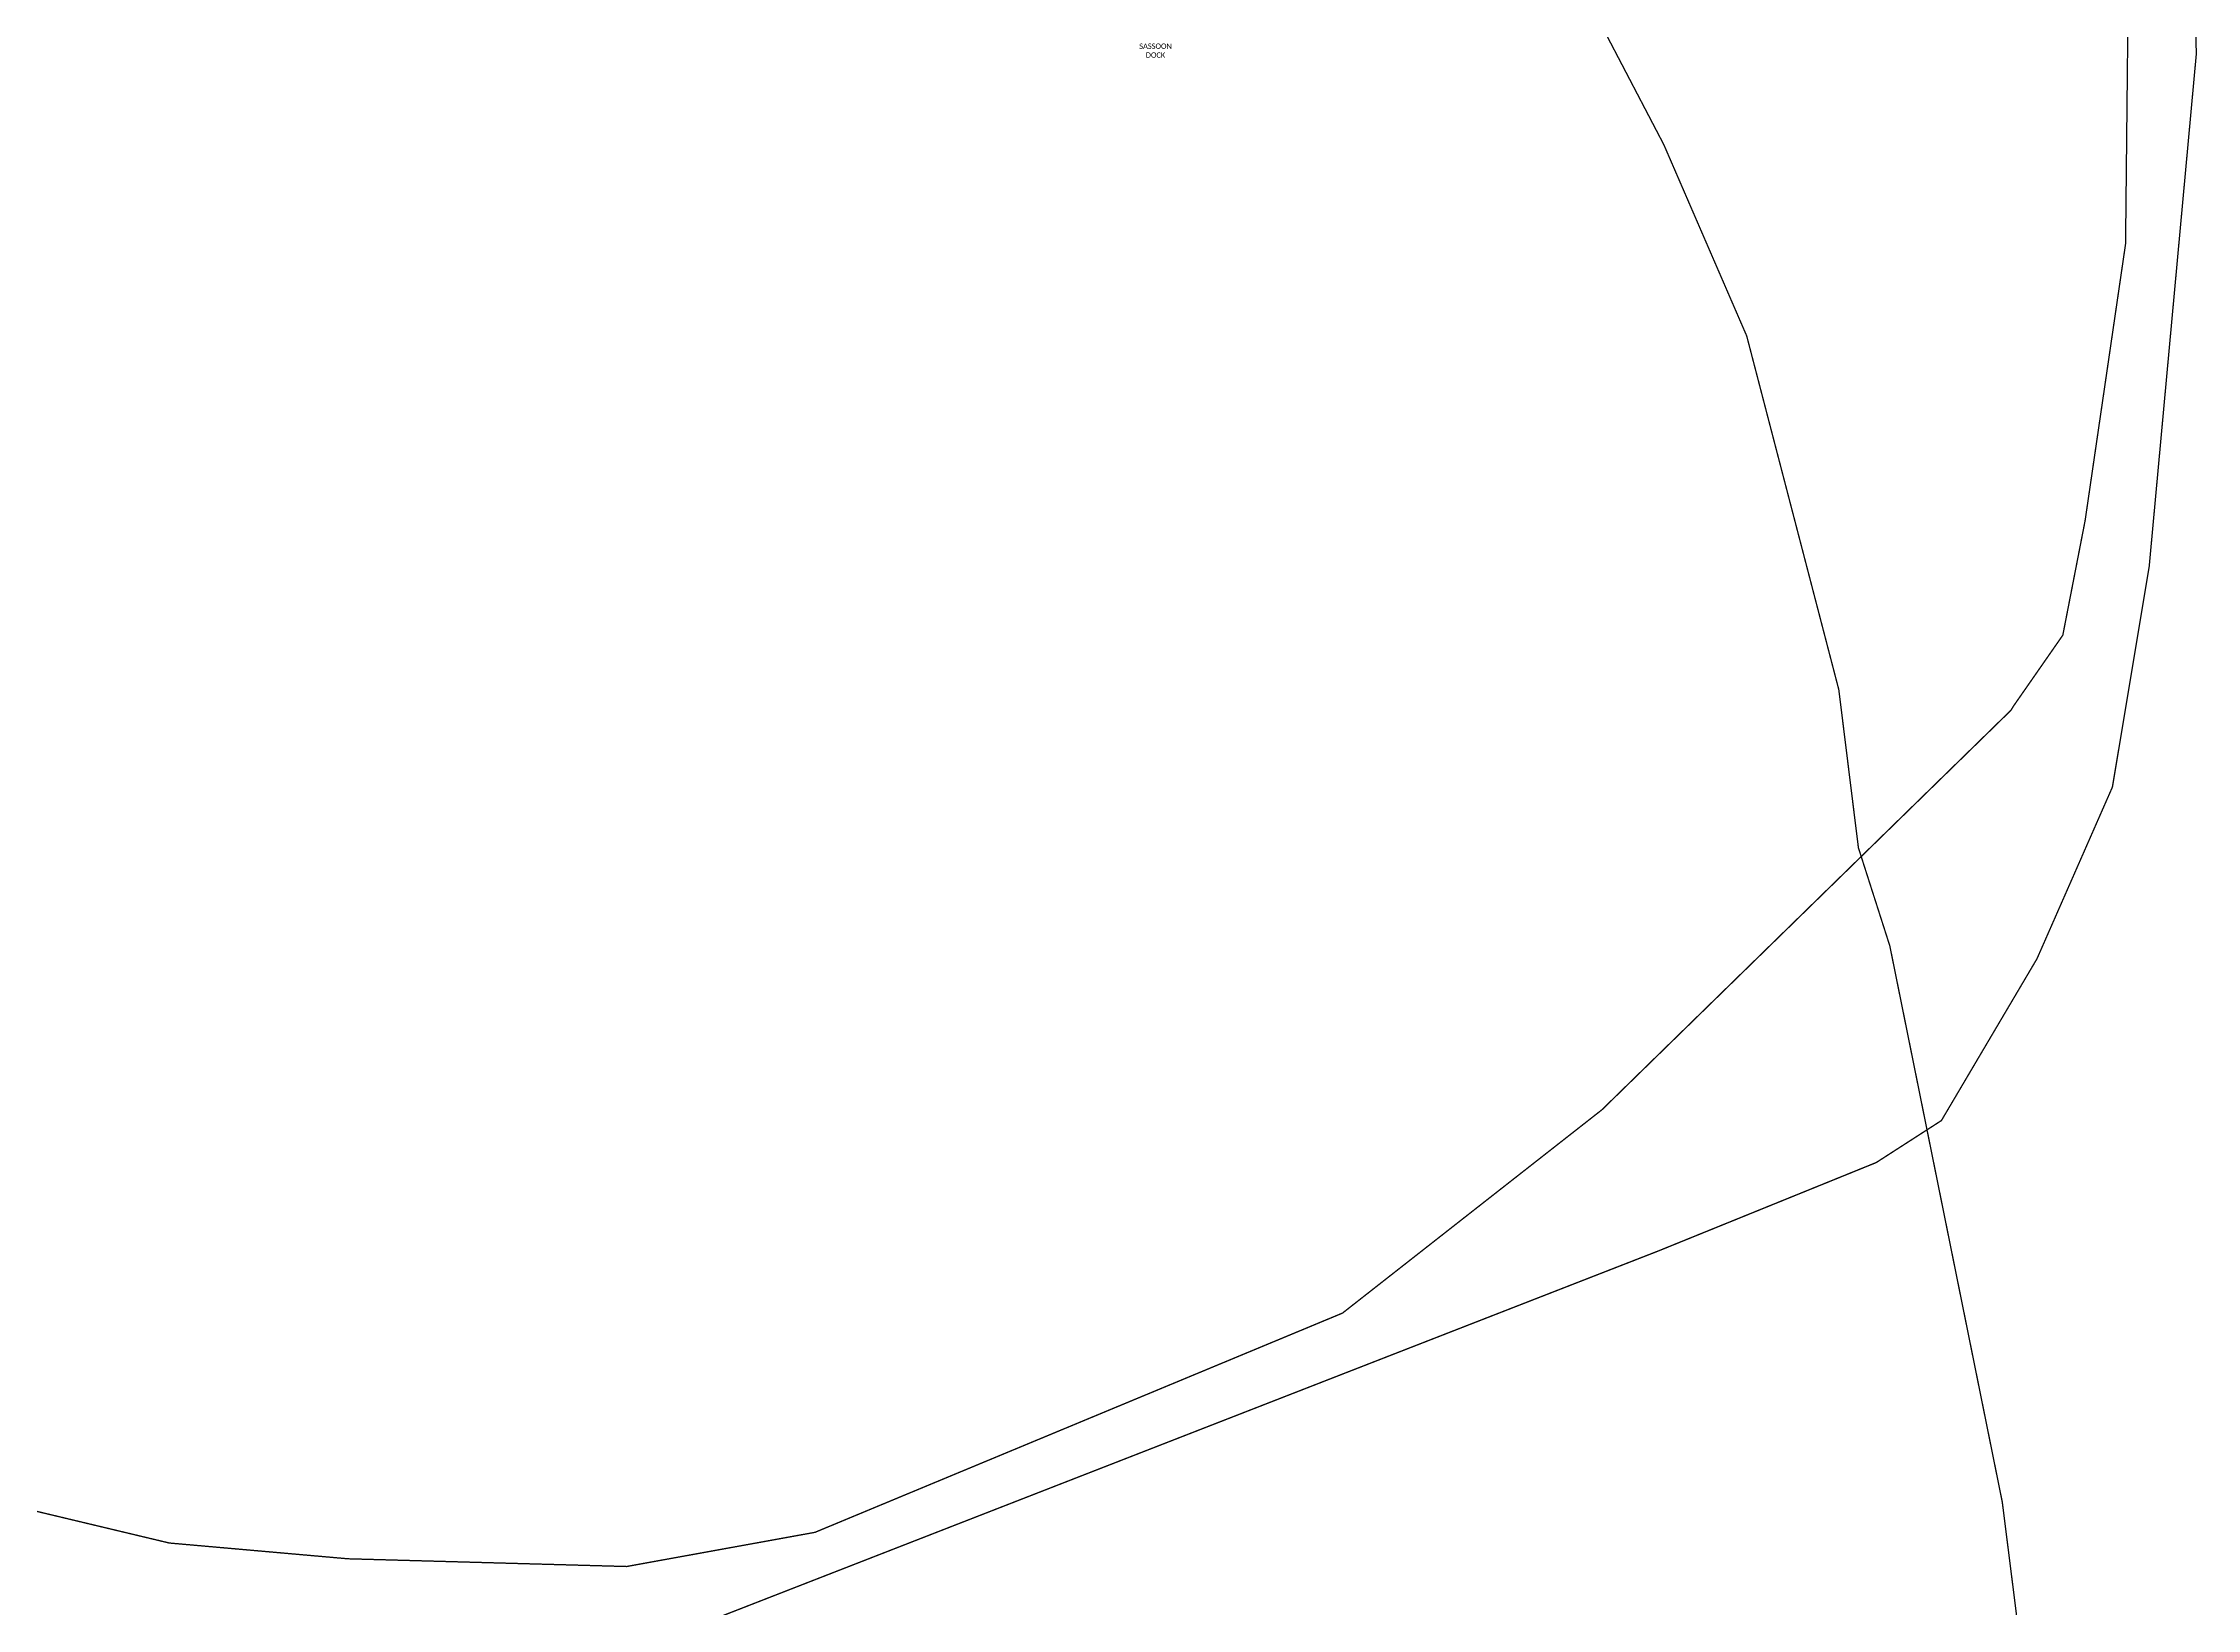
# Model space of a CAD drawing. Header units: metres. Extents: x 244144 to 284336, y 2072778 to 2140140.
# Drawn here: x 266925 to 275010, y 2086482 to 2092359 of the extents above; entities that cross this region are included whole.
import ezdxf

# ---------------------------------------------------------------- set-up
doc = ezdxf.new("R2010")
doc.units = ezdxf.units.M
doc.header["$MEASUREMENT"] = 0
doc.linetypes.add('DASHED2', pattern=[0.375, 0.25, -0.125])
doc.layers.add('FERRY ROUTE', color=5, linetype='Continuous')
doc.layers.add('JETTY TEXT', color=7, linetype='Continuous')
doc.styles.get("Standard").update_dxf_attribs({"font": 'arial.ttf'})

msp = doc.modelspace()

# ---------------------------------------------------------------- linework, layer by layer
at = {"layer": 'FERRY ROUTE', "linetype": 'DASHED2', "ltscale": 200, "const_width": 5}
for points in [[(273584.1, 2097480.1), (273766.7, 2097557), (274166.5, 2097431.7), (274207.2, 2097413.3), (274384.2, 2097207.2), (274530, 2096628.7), (274806.9, 2095143.4), (274984, 2093910.1), (275008, 2092316.3), (274831.4, 2090395.4), (274693.2, 2089566.6), (274410, 2088922.1), (274051.2, 2088314.8), (273806.6, 2088157.2), (272987.9, 2087825), (268453.3, 2086057.6), (267562.1, 2085291.8), (267011.8, 2084703.1), (265678.8, 2082859.3), (264264.4, 2080553.9), (263351, 2078423.5), (262705.2, 2076116.5), (262137.9, 2073537.8), (261964.8, 2072780.7)], [(273572.8, 2097461.9), (273931.8, 2097387.4), (274097.7, 2097290), (274164.6, 2097126.8), (274168.1, 2097113.4), (274321.3, 2096605.9), (274532.8, 2095620.5), (274531.6, 2095601.3), (274627.3, 2095071.9), (274624.1, 2095079.3), (274721.7, 2094169.3), (274757.7, 2093056.2), (274742.6, 2091605.5), (274590.6, 2090566.2), (274507, 2090136.8), (274321.1, 2089869.6), (274312.6, 2089855.2), (272777.1, 2088355.5), (271803, 2087592.1), (269822.6, 2086769.1), (269115.2, 2086640.8), (268069.3, 2086669.8), (267398.8, 2086729), (266818.6, 2086867.5)]]:
    msp.add_lwpolyline(points, dxfattribs=at)
at = {"layer": 'FERRY ROUTE', "linetype": 'DASHED2', "ltscale": 200}
msp.add_lwpolyline([(271893.9, 2093697.8, 5, 5, 0), (271999.3, 2093701.9, 5, 5, 0), (272085, 2093579.4, 5, 5, 0), (272607.5, 2092746.3, 5, 5, 0), (273009.2, 2091978.1, 5, 5, 0), (273320.3, 2091260.2, 5, 5, 0), (273666.1, 2089932.2, 5, 5, 0), (273739.7, 2089338.6, 5, 5, 0), (273857.6, 2088970.4, 5, 5, 0), (274279.7, 2086883.2, 5, 5, 0), (274443.9, 2085581, 5, 5, 0)], format="xyseb", dxfattribs=at)

# ---------------------------------------------------------------- texts
at = {"layer": 'JETTY TEXT', "insert": (271028.9, 2092357.8), "char_height": 20, "attachment_point": 1}
msp.add_mtext_dynamic_manual_height_columns('{\\fCalibri|b0|i0|c0|p34;\\W1.56128; \\W1;SASSOON \\P{\\W5.067758; }DOCK}', width=142.227, gutter_width=1, heights=[54], dxfattribs=at)

doc.saveas('drawing.dxf')
